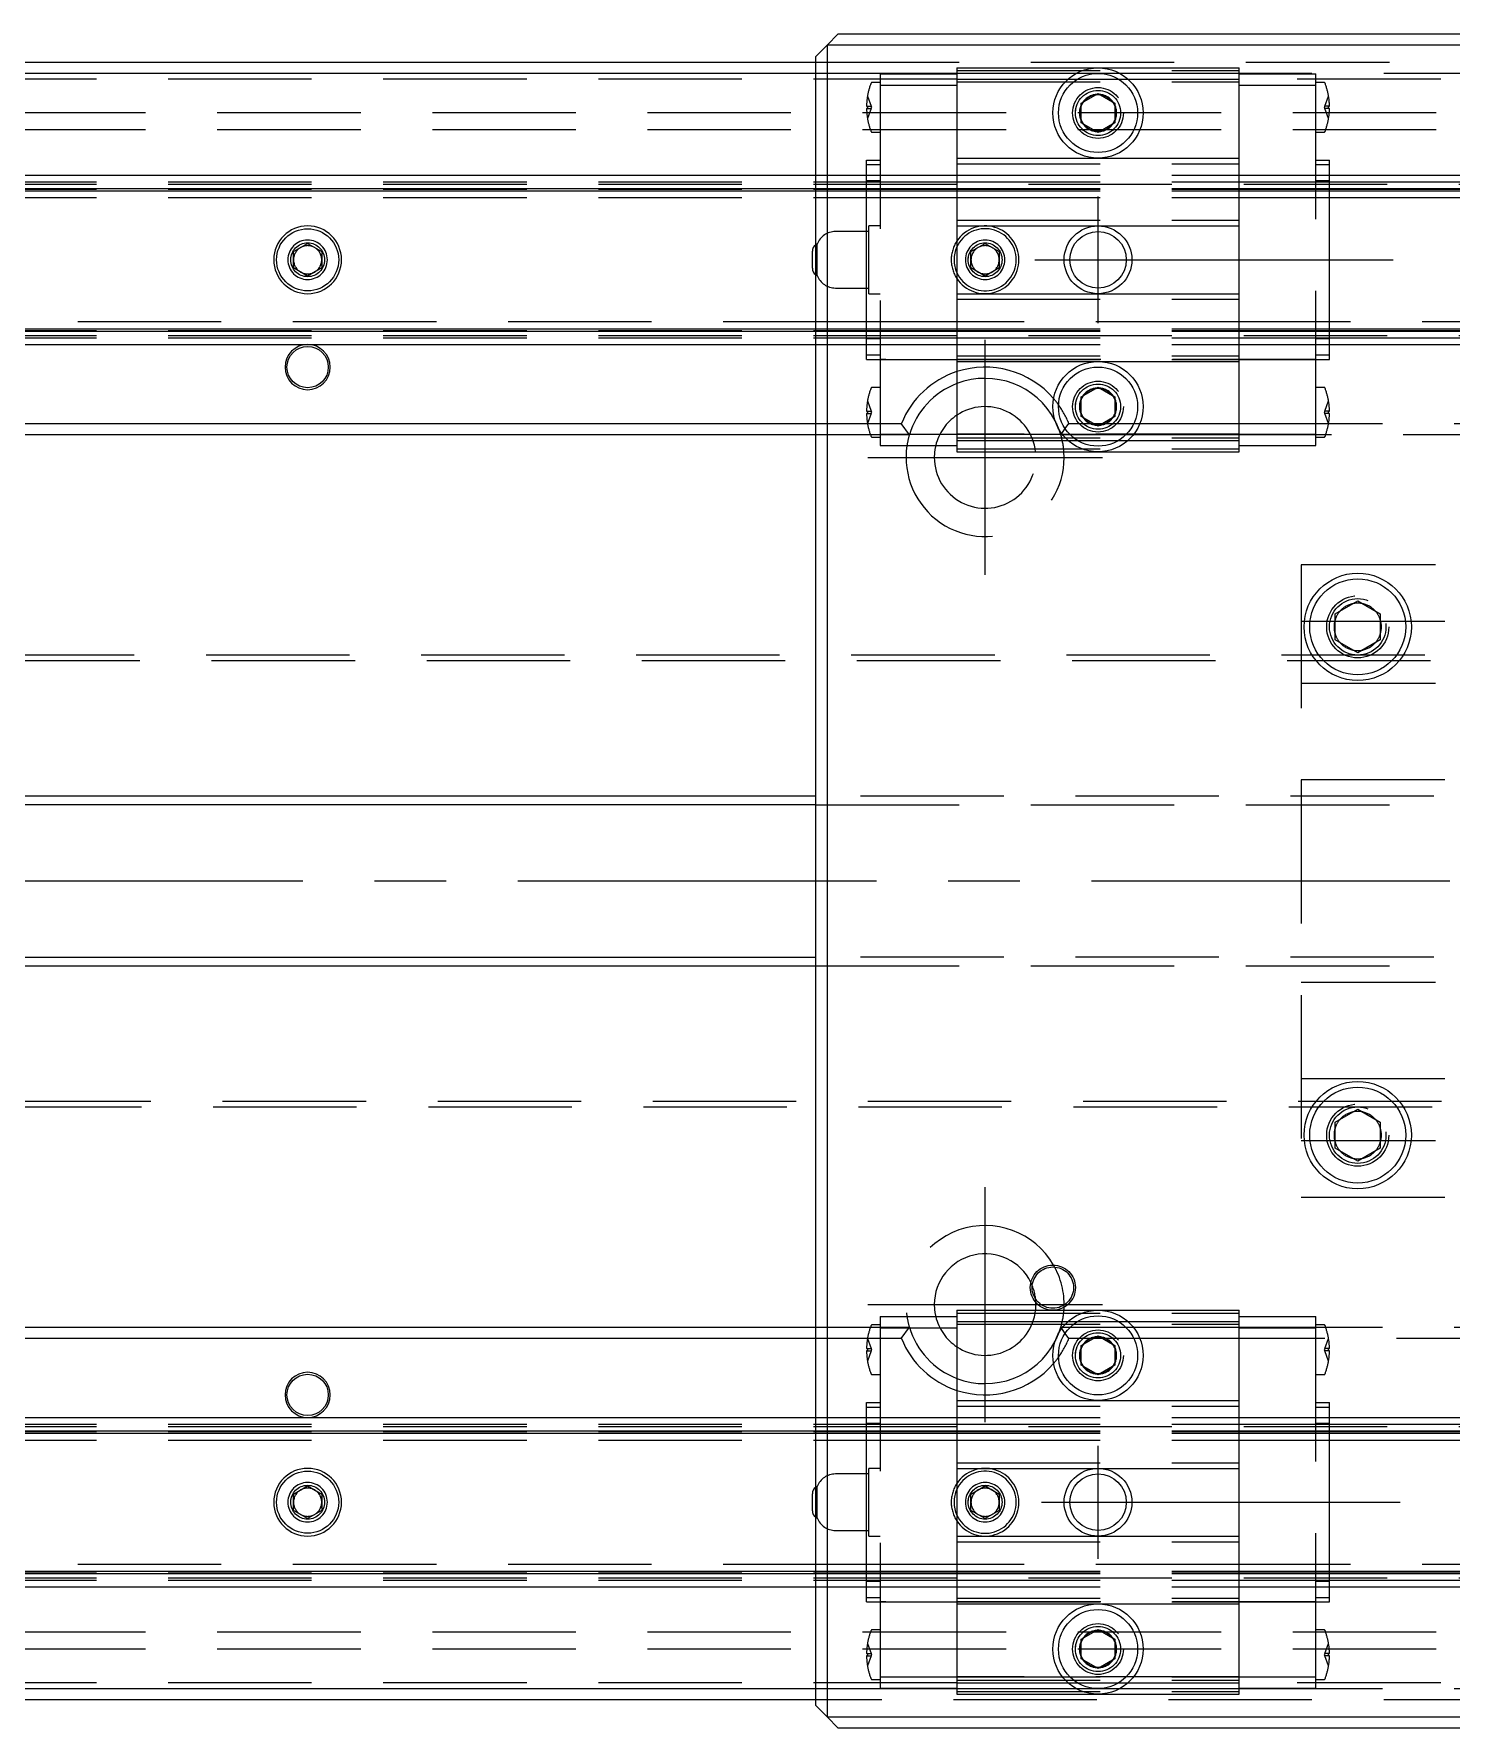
# Model space of a CAD drawing. Extents: x -15 to 1006, y -334 to 81.
# Drawn here: x 235.8 to 361.3, y -75 to 75 of the extents above; entities that cross this region are included whole.
import ezdxf

# ---------------------------------------------------------------- set-up
doc = ezdxf.new("R2010")
doc.units = 0
doc.linetypes.add('CENTER', pattern=[50.8, 31.75, -6.35, 6.35, -6.35])
doc.linetypes.add('DASHED', pattern=[19.05, 12.7, -6.35])
doc.layers.get('0').update_dxf_attribs({"linetype": 'CONTINUOUS'})
doc.layers.add('CENTER', color=1, linetype='CENTER')

msp = doc.modelspace()

# ---------------------------------------------------------------- linework, layer by layer
at = {"color": 7, "linetype": 'CONTINUOUS'}
for p, q in [((307, 75), (306, 74)), ((307, 75), (453, 75)), ((306, 74), (305, 73)), ((454, 74), (306, 74)), ((306, 74), (306, -74)), ((2, 72.5), (305, 72.5)), ((305, -73), (305, 73)), ((305, 71.5), (1, 71.5)), ((328.5, 68.87), (330, 69.73)), ((330, 69.73), (331.5, 68.87)), ((328.5, 67.13), (328.5, 68.87)), ((331.5, 68.87), (331.5, 67.13)), ((330, 66.27), (328.5, 67.13)), ((331.5, 67.13), (330, 66.27)), ((0, 62.5), (305, 62.5)), ((0, 61.32), (305, 61.32)), ((0, 61.1), (305, 61.1)), ((258.75, 55.72), (260, 56.44)), ((258.75, 54.28), (258.75, 55.72)), ((260, 56.44), (261.25, 55.72)), ((261.25, 55.72), (261.25, 54.28)), ((304.7, 55), (304.7, 55.75)), ((260, 53.56), (258.75, 54.28)), ((261.25, 54.28), (260, 53.56)), ((304.7, 54.25), (304.7, 55)), ((0, 48.9), (305, 48.9)), ((0, 48.68), (305, 48.68)), ((0, 47.5), (305, 47.5)), ((328.5, 42.87), (330, 43.73)), ((330, 43.73), (331.5, 42.87)), ((328.5, 41.13), (328.5, 42.87)), ((331.5, 42.87), (331.5, 41.13)), ((207.42, 40.5), (305, 40.5)), ((330, 40.27), (328.5, 41.13)), ((331.5, 41.13), (330, 40.27)), ((305, 39.5), (206.71, 39.5)), ((351, 23.65), (353, 24.81)), ((353, 24.81), (355, 23.65)), ((351, 21.35), (351, 23.65)), ((355, 23.65), (355, 21.35)), ((353, 20.19), (351, 21.35)), ((355, 21.35), (353, 20.19)), ((305, 7.5), (40.5, 7.5)), ((40.5, -7.5), (305, -7.5)), ((351, -21.35), (353, -20.19)), ((353, -20.19), (355, -21.35)), ((351, -23.65), (351, -21.35)), ((355, -21.35), (355, -23.65)), ((353, -24.81), (351, -23.65)), ((355, -23.65), (353, -24.81)), ((206.71, -39.5), (305, -39.5)), ((305, -40.5), (207.42, -40.5)), ((328.5, -41.13), (330, -40.27)), ((330, -40.27), (331.5, -41.13)), ((328.5, -42.87), (328.5, -41.13)), ((331.5, -41.13), (331.5, -42.87)), ((330, -43.73), (328.5, -42.87)), ((331.5, -42.87), (330, -43.73)), ((0, -47.5), (305, -47.5)), ((0, -48.68), (305, -48.68)), ((0, -48.9), (305, -48.9)), ((258.75, -54.28), (260, -53.56)), ((260, -53.56), (261.25, -54.28)), ((258.75, -55.72), (258.75, -54.28)), ((261.25, -54.28), (261.25, -55.72)), ((304.7, -55), (304.7, -54.25)), ((304.7, -55.75), (304.7, -55)), ((260, -56.44), (258.75, -55.72)), ((261.25, -55.72), (260, -56.44)), ((0, -61.1), (305, -61.1)), ((0, -61.32), (305, -61.32)), ((0, -62.5), (305, -62.5)), ((328.5, -67.13), (330, -66.27)), ((328.5, -68.87), (328.5, -67.13)), ((330, -66.27), (331.5, -67.13)), ((331.5, -67.13), (331.5, -68.87)), ((330, -69.73), (328.5, -68.87)), ((331.5, -68.87), (330, -69.73)), ((1, -71.5), (305, -71.5)), ((305, -72.5), (2, -72.5)), ((305, -73), (306, -74)), ((306, -74), (307, -75)), ((306, -74), (454, -74)), ((453, -75), (307, -75))]:
    msp.add_line(p, q, dxfattribs=at)
at = {"color": 3, "linetype": 'DASHED'}
for p, q in [((305, 72.5), (368, 72.5)), ((317.5, 71), (0.5, 71)), ((317.5, 71.5), (305, 71.5)), ((310.7, 70.7), (309.99, 70.7)), ((310.7, 71.45), (310.7, 70.45)), ((310.7, 71.45), (317.5, 71.45)), ((317.5, 72), (317.5, 71)), ((317.5, 72), (330, 72)), ((317.5, 71.75), (342.5, 71.75)), ((328.06, 71.5), (317.5, 71.5)), ((317.5, 71), (317.5, 64)), ((317.5, 71), (327.35, 71)), ((317.5, 70.75), (342.5, 70.75)), ((327.35, 71), (328.2, 71)), ((330, 71.5), (328.06, 71.5)), ((328.2, 71), (331.8, 71)), ((330, 72), (342.5, 72)), ((331.94, 71.5), (330, 71.5)), ((331.8, 71), (332.65, 71)), ((342.5, 71.5), (331.94, 71.5)), ((332.65, 71), (342.5, 71)), ((342.5, 71), (342.5, 72)), ((368, 71.5), (342.5, 71.5)), ((342.5, 71.45), (349.3, 71.45)), ((342.5, 64), (342.5, 71)), ((417.5, 71), (342.5, 71)), ((349.3, 70.45), (349.3, 71.45)), ((350.01, 70.7), (349.3, 70.7)), ((309.58, 69.5), (309.9, 68.6)), ((310.7, 70.45), (310.7, 39.55)), ((310.7, 70.45), (317.5, 70.45)), ((342.5, 70.45), (349.3, 70.45)), ((349.3, 39.55), (349.3, 70.45)), ((350.1, 68.6), (350.42, 69.5)), ((760, 68), (0, 68)), ((309.5, 68.6), (309.58, 68.6)), ((309.58, 68.4), (309.5, 68.4)), ((309.58, 68.6), (309.9, 68.6)), ((309.58, 68.6), (309.58, 68.4)), ((309.9, 68.4), (309.58, 67.5)), ((309.58, 68.4), (309.9, 68.4)), ((309.9, 68.6), (309.94, 68.5)), ((309.9, 68.4), (309.94, 68.5)), ((328, 68), (328.02, 68.3)), ((350.1, 68.6), (350.06, 68.5)), ((350.1, 68.4), (350.06, 68.5)), ((350.42, 68.6), (350.1, 68.6)), ((350.42, 67.5), (350.1, 68.4)), ((350.42, 68.4), (350.1, 68.4)), ((350.42, 68.4), (350.42, 68.6)), ((350.42, 68.6), (350.5, 68.6)), ((350.5, 68.4), (350.42, 68.4)), ((760, 66.5), (0, 66.5)), ((309.99, 66.3), (310.7, 66.3)), ((349.3, 66.3), (350.01, 66.3)), ((309.5, 63.43), (309.5, 63.82)), ((309.5, 63.82), (310.7, 63.82)), ((309.5, 63.43), (310.7, 63.43)), ((309.5, 61.03), (309.5, 63.43)), ((317.5, 64), (317.5, 63.5)), ((317.5, 64), (330, 64)), ((317.5, 63.5), (317.5, 58.5)), ((317.5, 63.5), (342.5, 63.5)), ((330, 64), (342.5, 64)), ((342.5, 63.5), (342.5, 64)), ((342.5, 58.5), (342.5, 63.5)), ((349.3, 63.82), (350.5, 63.82)), ((349.3, 63.43), (350.5, 63.43)), ((350.5, 63.43), (350.5, 63.82)), ((350.5, 61.03), (350.5, 63.43)), ((0, 61.91), (305, 61.91)), ((0, 61.7), (760, 61.7)), ((305, 62.5), (309.5, 62.5)), ((305, 61.91), (309.5, 61.91)), ((309.5, 62.5), (310.7, 62.5)), ((309.5, 62.01), (310.7, 62.01)), ((309.5, 61.91), (310.7, 61.91)), ((310.7, 62.5), (317.5, 62.5)), ((310.7, 61.91), (317.5, 61.91)), ((317.5, 62.5), (342.5, 62.5)), ((317.5, 61.91), (342.5, 61.91)), ((342.5, 62.5), (350.5, 62.5)), ((342.5, 61.91), (350.5, 61.91)), ((349.3, 62.01), (350.5, 62.01)), ((350.5, 62.5), (409.5, 62.5)), ((350.5, 61.91), (409.5, 61.91)), ((0, 61.26), (309.5, 61.26)), ((0, 60.5), (309.5, 60.5)), ((305, 61.32), (309.5, 61.32)), ((305, 61.1), (309.5, 61.1)), ((309.5, 61.32), (310.7, 61.32)), ((309.5, 61.26), (310.7, 61.26)), ((309.5, 61.1), (310.7, 61.1)), ((309.5, 57.5), (309.5, 61.03)), ((309.5, 60.5), (310.7, 60.5)), ((310.7, 61.32), (317.5, 61.32)), ((310.7, 61.26), (317.5, 61.26)), ((310.7, 61.1), (317.5, 61.1)), ((310.7, 60.5), (317.5, 60.5)), ((317.5, 61.32), (342.5, 61.32)), ((317.5, 61.26), (342.5, 61.26)), ((317.5, 61.1), (342.5, 61.1)), ((317.5, 60.5), (342.5, 60.5)), ((342.5, 61.32), (350.5, 61.32)), ((342.5, 61.26), (350.5, 61.26)), ((342.5, 61.1), (350.5, 61.1)), ((342.5, 60.5), (350.5, 60.5)), ((350.5, 61.32), (409.5, 61.32)), ((350.5, 61.26), (409.5, 61.26)), ((350.5, 61.1), (409.5, 61.1)), ((350.5, 48.97), (350.5, 61.03)), ((350.5, 60.5), (409.5, 60.5)), ((309.7, 57.5), (306.75, 57.5)), ((309.5, 52.5), (309.5, 57.5)), ((310.7, 58), (309.7, 58)), ((309.7, 55), (309.7, 58)), ((317.5, 58.5), (342.5, 58.5)), ((317.5, 58.5), (317.5, 58)), ((317.5, 58), (317.5, 52)), ((317.5, 58), (330, 58)), ((330, 58), (342.5, 58)), ((342.5, 58), (342.5, 58.5)), ((342.5, 52), (342.5, 58)), ((305.12, 55), (305.12, 56.39)), ((318.75, 55.72), (320, 56.44)), ((318.75, 54.28), (318.75, 55.72)), ((320, 56.44), (321.25, 55.72)), ((321.25, 55.72), (321.25, 54.28)), ((258.5, 55), (258.52, 55.22)), ((305.12, 53.61), (305.12, 55)), ((309.7, 52), (309.7, 55)), ((318.5, 55), (318.52, 55.22)), ((320, 53.56), (318.75, 54.28)), ((321.25, 54.28), (320, 53.56)), ((306.75, 52.5), (309.7, 52.5)), ((309.5, 48.97), (309.5, 52.5)), ((309.7, 52), (310.7, 52)), ((317.5, 52), (317.5, 51.5)), ((317.5, 52), (330, 52)), ((317.5, 51.5), (317.5, 46.5)), ((317.5, 51.5), (342.5, 51.5)), ((330, 52), (342.5, 52)), ((342.5, 51.5), (342.5, 52)), ((342.5, 46.5), (342.5, 51.5)), ((309.5, 49.5), (0, 49.5)), ((310.7, 49.5), (309.5, 49.5)), ((317.5, 49.5), (310.7, 49.5)), ((342.5, 49.5), (317.5, 49.5)), ((350.5, 49.5), (342.5, 49.5)), ((409.5, 49.5), (350.5, 49.5)), ((0, 48.74), (309.5, 48.74)), ((0, 48.3), (760, 48.3)), ((0, 48.09), (305, 48.09)), ((305, 48.9), (309.5, 48.9)), ((305, 48.68), (309.5, 48.68)), ((305, 48.09), (309.5, 48.09)), ((309.5, 46.57), (309.5, 48.97)), ((309.5, 48.9), (310.7, 48.9)), ((309.5, 48.74), (310.7, 48.74)), ((309.5, 48.68), (310.7, 48.68)), ((309.5, 48.09), (310.7, 48.09)), ((310.7, 48.9), (317.5, 48.9)), ((310.7, 48.74), (317.5, 48.74)), ((310.7, 48.68), (317.5, 48.68)), ((310.7, 48.09), (317.5, 48.09)), ((317.5, 48.9), (342.5, 48.9)), ((317.5, 48.74), (342.5, 48.74)), ((317.5, 48.68), (342.5, 48.68)), ((317.5, 48.09), (342.5, 48.09)), ((342.5, 48.9), (350.5, 48.9)), ((342.5, 48.74), (350.5, 48.74)), ((342.5, 48.68), (350.5, 48.68)), ((342.5, 48.09), (350.5, 48.09)), ((350.5, 46.57), (350.5, 48.97)), ((350.5, 48.9), (409.5, 48.9)), ((350.5, 48.74), (409.5, 48.74)), ((350.5, 48.68), (409.5, 48.68)), ((350.5, 48.09), (409.5, 48.09)), ((305, 47.5), (309.5, 47.5)), ((310.7, 47.99), (309.5, 47.99)), ((309.5, 47.5), (310.7, 47.5)), ((309.5, 46.18), (309.5, 46.57)), ((309.5, 46.57), (310.7, 46.57)), ((310.7, 47.5), (317.5, 47.5)), ((317.5, 47.5), (342.5, 47.5)), ((342.5, 47.5), (350.5, 47.5)), ((350.5, 47.99), (349.3, 47.99)), ((349.3, 46.57), (350.5, 46.57)), ((350.5, 47.5), (409.5, 47.5)), ((350.5, 46.18), (350.5, 46.57)), ((309.5, 46.18), (310.7, 46.18)), ((310.7, 46.18), (317.5, 46.18)), ((349.3, 46.18), (310.7, 46.18)), ((317.5, 46.5), (342.5, 46.5)), ((317.5, 46.5), (317.5, 46)), ((317.5, 46.18), (342.5, 46.18)), ((317.5, 46), (317.5, 39)), ((317.5, 46), (330, 46)), ((330, 46), (342.5, 46)), ((342.5, 46), (342.5, 46.5)), ((342.5, 46.18), (350.5, 46.18)), ((342.5, 39), (342.5, 46)), ((310.7, 43.7), (309.99, 43.7)), ((350.01, 43.7), (349.3, 43.7)), ((309.58, 42.5), (309.9, 41.6)), ((328, 42), (328.02, 42.3)), ((350.1, 41.6), (350.42, 42.5)), ((305, 40.5), (309.58, 40.5)), ((309.5, 41.6), (309.58, 41.6)), ((309.58, 41.4), (309.5, 41.4)), ((309.58, 41.6), (309.9, 41.6)), ((309.58, 41.6), (309.58, 41.4)), ((309.9, 41.4), (309.58, 40.5)), ((309.58, 41.4), (309.9, 41.4)), ((309.58, 40.5), (310.7, 40.5)), ((309.9, 41.6), (309.94, 41.5)), ((309.9, 41.4), (309.94, 41.5)), ((310.7, 40.5), (312.58, 40.5)), ((313.29, 39.5), (312.58, 40.5)), ((327.1, 40.05), (327.42, 40.5)), ((327.42, 40.5), (328.32, 40.5)), ((328.32, 40.5), (328.68, 40.5)), ((328.68, 40.5), (329.31, 40.5)), ((329.31, 40.5), (329.4, 40.5)), ((329.4, 40.5), (329.6, 40.5)), ((329.6, 40.5), (330.4, 40.5)), ((330.4, 40.5), (330.6, 40.5)), ((330.6, 40.5), (330.69, 40.5)), ((330.69, 40.5), (331.32, 40.5)), ((331.32, 40.5), (331.68, 40.5)), ((331.68, 40.5), (333.16, 40.5)), ((333.16, 40.5), (333.71, 40.5)), ((333.71, 40.5), (342.5, 40.5)), ((342.5, 40.5), (426.29, 40.5)), ((350.1, 41.6), (350.06, 41.5)), ((350.1, 41.4), (350.06, 41.5)), ((350.42, 41.6), (350.1, 41.6)), ((350.42, 40.5), (350.1, 41.4)), ((350.42, 41.4), (350.1, 41.4)), ((350.42, 41.4), (350.42, 41.6)), ((350.42, 41.6), (350.5, 41.6)), ((350.5, 41.4), (350.42, 41.4)), ((309.84, 39.5), (305, 39.5)), ((310.7, 39.5), (309.84, 39.5)), ((309.99, 39.3), (310.7, 39.3)), ((310.7, 39.55), (310.7, 38.55)), ((310.7, 39.55), (317.5, 39.55)), ((313.29, 39.5), (310.7, 39.5)), ((317.5, 39.55), (342.5, 39.55)), ((342.5, 39.55), (317.5, 39.55)), ((317.5, 39.25), (342.5, 39.25)), ((326.71, 39.5), (326.79, 39.61)), ((326.88, 39.5), (326.71, 39.5)), ((326.79, 39.61), (327.1, 40.05)), ((327.55, 39.5), (326.88, 39.5)), ((332.45, 39.5), (327.55, 39.5)), ((333.12, 39.5), (332.45, 39.5)), ((342.5, 39.5), (333.12, 39.5)), ((342.5, 39.55), (349.3, 39.55)), ((426.88, 39.5), (342.5, 39.5)), ((349.3, 38.55), (349.3, 39.55)), ((349.3, 39.3), (350.01, 39.3)), ((310.7, 38.55), (317.5, 38.55)), ((317.5, 39), (317.5, 38)), ((317.5, 39), (327.35, 39)), ((317.5, 38.25), (342.5, 38.25)), ((317.5, 38), (330, 38)), ((327.35, 39), (328.2, 39)), ((328.2, 39), (331.8, 39)), ((330, 38), (342.5, 38)), ((331.8, 39), (332.65, 39)), ((332.65, 39), (342.5, 39)), ((342.5, 38), (342.5, 39)), ((342.5, 38.55), (349.3, 38.55)), ((348, 28), (348, -28)), ((398, 28), (348, 28)), ((348, 23), (398, 23)), ((355.48, 22.79), (355.5, 22.5)), ((759, 20), (61.14, 20)), ((759.5, 19.5), (61.97, 19.5)), ((398, 17.5), (348, 17.5)), ((348, 9), (398, 9)), ((455, 7.5), (305, 7.5)), ((305, 6.75), (455, 6.75)), ((455, -6.75), (305, -6.75)), ((305, -7.5), (455, -7.5)), ((398, -9), (348, -9)), ((348, -17.5), (398, -17.5)), ((61.97, -19.5), (759.5, -19.5)), ((61.14, -20), (759, -20)), ((355.48, -22.21), (355.5, -22.5)), ((398, -23), (348, -23)), ((348, -28), (398, -28)), ((310.7, -38.55), (317.5, -38.55)), ((310.7, -38.55), (310.7, -39.55)), ((317.5, -38), (326, -38)), ((317.5, -38), (317.5, -39)), ((317.5, -38.25), (342.5, -38.25)), ((326, -38), (330, -38)), ((330, -38), (342.5, -38)), ((342.5, -39), (342.5, -38)), ((342.5, -38.55), (349.3, -38.55)), ((349.3, -39.55), (349.3, -38.55)), ((305, -39.5), (309.84, -39.5)), ((309.58, -40.5), (305, -40.5)), ((310.7, -40.5), (309.58, -40.5)), ((309.84, -39.5), (310.7, -39.5)), ((310.7, -39.3), (309.99, -39.3)), ((310.7, -39.5), (313.29, -39.5)), ((310.7, -39.55), (317.5, -39.55)), ((310.7, -39.55), (310.7, -70.45)), ((312.58, -40.5), (310.7, -40.5)), ((312.58, -40.5), (313.29, -39.5)), ((317.5, -39), (317.5, -46)), ((317.5, -39), (327.35, -39)), ((317.5, -39.25), (342.5, -39.25)), ((326.71, -39.5), (326.88, -39.5)), ((326.79, -39.61), (326.71, -39.5)), ((327.1, -40.05), (326.79, -39.61)), ((326.88, -39.5), (327.55, -39.5)), ((327.42, -40.5), (327.1, -40.05)), ((327.35, -39), (328.2, -39)), ((328.32, -40.5), (327.42, -40.5)), ((327.55, -39.5), (332.45, -39.5)), ((328.2, -39), (331.8, -39)), ((328.68, -40.5), (328.32, -40.5)), ((329.31, -40.5), (328.68, -40.5)), ((329.4, -40.5), (329.31, -40.5)), ((329.6, -40.5), (329.4, -40.5)), ((330.4, -40.5), (329.6, -40.5)), ((330.6, -40.5), (330.4, -40.5)), ((330.69, -40.5), (330.6, -40.5)), ((331.32, -40.5), (330.69, -40.5)), ((331.68, -40.5), (331.32, -40.5)), ((333.16, -40.5), (331.68, -40.5)), ((331.8, -39), (332.65, -39)), ((332.45, -39.5), (333.12, -39.5)), ((332.65, -39), (342.5, -39)), ((333.12, -39.5), (342.5, -39.5)), ((333.71, -40.5), (333.16, -40.5)), ((342.5, -40.5), (333.71, -40.5)), ((342.5, -46), (342.5, -39)), ((342.5, -39.5), (426.88, -39.5)), ((342.5, -39.55), (349.3, -39.55)), ((426.29, -40.5), (342.5, -40.5)), ((350.01, -39.3), (349.3, -39.3)), ((349.3, -70.45), (349.3, -39.55)), ((309.5, -41.4), (309.58, -41.4)), ((309.58, -41.6), (309.5, -41.6)), ((309.58, -40.5), (309.9, -41.4)), ((309.58, -41.4), (309.9, -41.4)), ((309.58, -41.4), (309.58, -41.6)), ((309.9, -41.6), (309.58, -42.5)), ((309.58, -41.6), (309.9, -41.6)), ((309.9, -41.4), (309.94, -41.5)), ((309.9, -41.6), (309.94, -41.5)), ((328, -42), (328.03, -41.65)), ((350.1, -41.4), (350.06, -41.5)), ((350.1, -41.6), (350.06, -41.5)), ((350.1, -41.4), (350.42, -40.5)), ((350.42, -41.4), (350.1, -41.4)), ((350.42, -42.5), (350.1, -41.6)), ((350.42, -41.6), (350.1, -41.6)), ((350.42, -41.6), (350.42, -41.4)), ((350.42, -41.4), (350.5, -41.4)), ((350.5, -41.6), (350.42, -41.6)), ((309.99, -43.7), (310.7, -43.7)), ((349.3, -43.7), (350.01, -43.7)), ((309.5, -46.57), (309.5, -46.18)), ((309.5, -46.18), (310.7, -46.18)), ((317.5, -46), (330, -46)), ((317.5, -46), (317.5, -46.5)), ((330, -46), (342.5, -46)), ((342.5, -46.5), (342.5, -46)), ((349.3, -46.18), (350.5, -46.18)), ((350.5, -46.57), (350.5, -46.18)), ((305, -47.5), (309.5, -47.5)), ((309.5, -46.57), (310.7, -46.57)), ((309.5, -48.97), (309.5, -46.57)), ((309.5, -47.5), (310.7, -47.5)), ((309.5, -47.99), (310.7, -47.99)), ((310.7, -47.5), (317.5, -47.5)), ((317.5, -46.5), (317.5, -51.5)), ((317.5, -46.5), (342.5, -46.5)), ((317.5, -47.5), (342.5, -47.5)), ((342.5, -51.5), (342.5, -46.5)), ((342.5, -47.5), (350.5, -47.5)), ((349.3, -46.57), (350.5, -46.57)), ((349.3, -47.99), (350.5, -47.99)), ((350.5, -48.97), (350.5, -46.57)), ((350.5, -47.5), (409.5, -47.5)), ((0, -48.09), (305, -48.09)), ((0, -48.3), (760, -48.3)), ((0, -48.74), (309.5, -48.74)), ((305, -48.09), (309.5, -48.09)), ((305, -48.68), (309.5, -48.68)), ((305, -48.9), (309.5, -48.9)), ((309.5, -48.09), (310.7, -48.09)), ((309.5, -48.68), (310.7, -48.68)), ((309.5, -48.74), (310.7, -48.74)), ((309.5, -48.9), (310.7, -48.9)), ((309.5, -52.5), (309.5, -48.97)), ((310.7, -48.09), (317.5, -48.09)), ((310.7, -48.68), (317.5, -48.68)), ((310.7, -48.74), (317.5, -48.74)), ((310.7, -48.9), (317.5, -48.9)), ((317.5, -48.09), (342.5, -48.09)), ((317.5, -48.68), (342.5, -48.68)), ((317.5, -48.74), (342.5, -48.74)), ((317.5, -48.9), (342.5, -48.9)), ((342.5, -48.09), (350.5, -48.09)), ((342.5, -48.68), (350.5, -48.68)), ((342.5, -48.74), (350.5, -48.74)), ((342.5, -48.9), (350.5, -48.9)), ((350.5, -48.09), (409.5, -48.09)), ((350.5, -48.68), (409.5, -48.68)), ((350.5, -48.74), (409.5, -48.74)), ((350.5, -48.9), (409.5, -48.9)), ((350.5, -61.03), (350.5, -48.97)), ((0, -49.5), (309.5, -49.5)), ((309.5, -49.5), (310.7, -49.5)), ((310.7, -49.5), (317.5, -49.5)), ((317.5, -49.5), (342.5, -49.5)), ((342.5, -49.5), (350.5, -49.5)), ((350.5, -49.5), (409.5, -49.5)), ((309.7, -52.5), (306.75, -52.5)), ((309.5, -57.5), (309.5, -52.5)), ((310.7, -52), (309.7, -52)), ((309.7, -55), (309.7, -52)), ((317.5, -51.5), (317.5, -52)), ((317.5, -51.5), (342.5, -51.5)), ((317.5, -52), (330, -52)), ((317.5, -52), (317.5, -58)), ((330, -52), (342.5, -52)), ((342.5, -52), (342.5, -51.5)), ((342.5, -58), (342.5, -52)), ((305.12, -55), (305.12, -53.61)), ((318.75, -54.28), (320, -53.56)), ((320, -53.56), (321.25, -54.28)), ((258.5, -55), (258.52, -54.75)), ((305.12, -56.39), (305.12, -55)), ((309.7, -58), (309.7, -55)), ((318.5, -55), (318.52, -54.75)), ((318.75, -55.72), (318.75, -54.28)), ((321.25, -54.28), (321.25, -55.72)), ((320, -56.44), (318.75, -55.72)), ((321.25, -55.72), (320, -56.44)), ((306.75, -57.5), (309.7, -57.5)), ((309.5, -61.03), (309.5, -57.5)), ((309.7, -58), (310.7, -58)), ((317.5, -58), (317.5, -58.5)), ((317.5, -58), (330, -58)), ((330, -58), (342.5, -58)), ((342.5, -58.5), (342.5, -58)), ((317.5, -58.5), (317.5, -63.5)), ((317.5, -58.5), (342.5, -58.5)), ((342.5, -63.5), (342.5, -58.5)), ((309.5, -60.5), (0, -60.5)), ((0, -61.26), (309.5, -61.26)), ((305, -61.1), (309.5, -61.1)), ((305, -61.32), (309.5, -61.32)), ((310.7, -60.5), (309.5, -60.5)), ((309.5, -63.43), (309.5, -61.03)), ((309.5, -61.1), (310.7, -61.1)), ((309.5, -61.26), (310.7, -61.26)), ((309.5, -61.32), (310.7, -61.32)), ((317.5, -60.5), (310.7, -60.5)), ((310.7, -61.1), (317.5, -61.1)), ((310.7, -61.26), (317.5, -61.26)), ((310.7, -61.32), (317.5, -61.32)), ((342.5, -60.5), (317.5, -60.5)), ((317.5, -61.1), (342.5, -61.1)), ((317.5, -61.26), (342.5, -61.26)), ((317.5, -61.32), (342.5, -61.32)), ((350.5, -60.5), (342.5, -60.5)), ((342.5, -61.1), (350.5, -61.1)), ((342.5, -61.26), (350.5, -61.26)), ((342.5, -61.32), (350.5, -61.32)), ((409.5, -60.5), (350.5, -60.5)), ((350.5, -63.43), (350.5, -61.03)), ((350.5, -61.1), (409.5, -61.1)), ((350.5, -61.26), (409.5, -61.26)), ((350.5, -61.32), (409.5, -61.32)), ((0, -61.7), (760, -61.7)), ((0, -61.91), (305, -61.91)), ((305, -61.91), (309.5, -61.91)), ((305, -62.5), (309.5, -62.5)), ((309.5, -61.91), (310.7, -61.91)), ((310.7, -62.01), (309.5, -62.01)), ((309.5, -62.5), (310.7, -62.5)), ((310.7, -61.91), (317.5, -61.91)), ((310.7, -62.5), (317.5, -62.5)), ((317.5, -61.91), (342.5, -61.91)), ((317.5, -62.5), (342.5, -62.5)), ((342.5, -61.91), (350.5, -61.91)), ((342.5, -62.5), (350.5, -62.5)), ((350.5, -62.01), (349.3, -62.01)), ((350.5, -61.91), (409.5, -61.91)), ((350.5, -62.5), (409.5, -62.5)), ((309.5, -63.82), (309.5, -63.43)), ((309.5, -63.43), (310.7, -63.43)), ((309.5, -63.82), (310.7, -63.82)), ((349.3, -63.82), (310.7, -63.82)), ((310.7, -63.82), (317.5, -63.82)), ((317.5, -63.5), (317.5, -64)), ((317.5, -63.5), (342.5, -63.5)), ((317.5, -63.82), (342.5, -63.82)), ((317.5, -64), (317.5, -71)), ((317.5, -64), (330, -64)), ((330, -64), (342.5, -64)), ((342.5, -64), (342.5, -63.5)), ((342.5, -63.82), (349.3, -63.82)), ((342.5, -71), (342.5, -64)), ((349.3, -63.43), (350.5, -63.43)), ((349.3, -63.82), (350.5, -63.82)), ((350.5, -63.82), (350.5, -63.43)), ((760, -66.5), (0, -66.5)), ((310.7, -66.3), (309.99, -66.3)), ((350.01, -66.3), (349.3, -66.3)), ((760, -68), (0, -68)), ((309.5, -68.4), (309.58, -68.4)), ((309.58, -68.6), (309.5, -68.6)), ((309.58, -67.5), (309.9, -68.4)), ((309.58, -68.4), (309.9, -68.4)), ((309.58, -68.4), (309.58, -68.6)), ((309.9, -68.6), (309.58, -69.5)), ((309.58, -68.6), (309.9, -68.6)), ((309.9, -68.4), (309.94, -68.5)), ((309.9, -68.6), (309.94, -68.5)), ((328, -68), (328.03, -67.65)), ((350.1, -68.4), (350.06, -68.5)), ((350.1, -68.6), (350.06, -68.5)), ((350.1, -68.4), (350.42, -67.5)), ((350.42, -68.4), (350.1, -68.4)), ((350.42, -69.5), (350.1, -68.6)), ((350.42, -68.6), (350.1, -68.6)), ((350.42, -68.6), (350.42, -68.4)), ((350.42, -68.4), (350.5, -68.4)), ((350.5, -68.6), (350.42, -68.6)), ((310.7, -70.45), (310.7, -71.45)), ((310.7, -70.45), (317.5, -70.45)), ((317.5, -70.45), (342.5, -70.45)), ((342.5, -70.45), (317.5, -70.45)), ((342.5, -70.45), (349.3, -70.45)), ((349.3, -71.45), (349.3, -70.45)), ((317.5, -71), (0.5, -71)), ((305, -71.5), (317.5, -71.5)), ((309.99, -70.7), (310.7, -70.7)), ((310.7, -71.45), (317.5, -71.45)), ((317.5, -70.75), (342.5, -70.75)), ((317.5, -71), (317.5, -72)), ((317.5, -71), (327.35, -71)), ((317.5, -71.5), (328.06, -71.5)), ((317.5, -71.75), (342.5, -71.75)), ((327.35, -71), (328.2, -71)), ((328.06, -71.5), (330, -71.5)), ((328.2, -71), (331.8, -71)), ((330, -71.5), (331.94, -71.5)), ((331.8, -71), (332.65, -71)), ((331.94, -71.5), (342.5, -71.5)), ((332.65, -71), (342.5, -71)), ((342.5, -72), (342.5, -71)), ((417.5, -71), (342.5, -71)), ((342.5, -71.45), (349.3, -71.45)), ((342.5, -71.5), (368, -71.5)), ((349.3, -70.7), (350.01, -70.7)), ((368, -72.5), (305, -72.5)), ((317.5, -72), (330, -72)), ((330, -72), (342.5, -72))]:
    msp.add_line(p, q, dxfattribs=at)
at = {"color": 3, "linetype": 'CONTINUOUS'}
for p, q in [((305, 6.75), (40.5, 6.75)), ((40.5, -6.75), (305, -6.75))]:
    msp.add_line(p, q, dxfattribs=at)
at = {"color": 7, "linetype": 'CONTINUOUS'}
for centre, radius in [((330, 68), 4), ((330, 68), 3.5), ((260, 55), 2.75), ((330, 55), 2.5), ((330, 42), 4), ((330, 42), 3.5), ((353, 22.5), 4.75), ((353, 22.5), 4.25), ((353, -22.5), 4.75), ((353, -22.5), 4.25), ((330, -42), 4), ((330, -42), 3.5), ((260, -55), 2.75), ((330, -55), 2.5), ((330, -68), 4), ((330, -68), 3.5)]:
    msp.add_circle(centre, radius, dxfattribs=at)
at = {"color": 3, "linetype": 'DASHED'}
for centre, radius in [((330, 68), 2.25), ((330, 68), 2), ((330, 68), 1.62), ((260, 55), 1.5), ((320, 55), 1.5), ((330, 42), 2.25), ((330, 42), 2), ((330, 42), 1.62), ((353, 22.5), 2.75), ((353, 22.5), 2.5), ((353, -22.5), 2.75), ((353, -22.5), 2.5), ((326, -36), 2), ((326, -36), 1.83), ((330, -42), 2.25), ((330, -42), 2), ((330, -42), 1.62), ((260, -55), 1.5), ((320, -55), 1.5), ((330, -68), 2.25), ((330, -68), 2), ((330, -68), 1.62)]:
    msp.add_circle(centre, radius, dxfattribs=at)
at = {"color": 3, "linetype": 'CONTINUOUS'}
for centre, radius in [((330, 55), 3), ((260, 45.5), 1.83), ((260, -45.5), 1.83), ((330, -55), 3)]:
    msp.add_circle(centre, radius, dxfattribs=at)
at = {"color": 3, "linetype": 'DASHED'}
for centre, radius, start, end in [((315.5, 68.5), 6, 159.1494, 170.4059), ((309.99, 70.6), 0.1, 90, 159.1494), ((350.01, 70.6), 0.1, 20.8506, 90), ((344.5, 68.5), 6, 9.5941, 20.8506), ((315.5, 68.5), 6, 170.4203, 179.0449), ((330, 68), 1.65, 95.38, 144.62), ((330, 68), 1.62, 98.1587, 141.8413), ((330, 68), 1.62, 81.8413, 98.1587), ((330, 68), 1.65, 84.62, 95.38), ((330, 68), 1.65, 35.38, 84.62), ((330, 68), 1.62, 38.1587, 81.8413), ((344.5, 68.5), 6, 0.9551, 9.5797), ((315.5, 68.5), 6, 180.9551, 189.5797), ((330, 68), 1.65, 155.38, 180), ((330, 68), 1.65, 180, 204.62), ((330, 68), 1.62, 158.1587, 201.8413), ((330, 68), 1.62, 141.8413, 158.1587), ((330, 68), 1.65, 144.62, 155.38), ((330, 68), 1.62, 21.8413, 38.1587), ((330, 68), 1.65, 24.62, 35.38), ((330, 68), 1.65, 335.38, 24.62), ((330, 68), 1.62, 0, 21.8413), ((330, 68), 1.62, 338.1587, 0), ((344.5, 68.5), 6, 350.4203, 359.0449), ((315.5, 68.5), 6, 189.5941, 200.8506), ((309.99, 66.4), 0.1, 200.8506, 270), ((330, 68), 1.62, 201.8413, 218.1587), ((330, 68), 1.65, 204.62, 215.38), ((330, 68), 1.65, 215.38, 264.62), ((330, 68), 1.62, 218.1587, 261.8413), ((330, 68), 1.62, 261.8413, 278.1587), ((330, 68), 1.65, 264.62, 275.38), ((330, 68), 1.65, 275.38, 324.62), ((330, 68), 1.62, 278.1587, 321.8413), ((330, 68), 1.62, 321.8413, 338.1587), ((330, 68), 1.65, 324.62, 335.38), ((350.01, 66.4), 0.1, 270, 339.1494), ((344.5, 68.5), 6, 339.1494, 350.4059), ((306.75, 55.75), 1.75, 90, 158.4596), ((320, 55), 3, 0, 146.4427), ((320, 55), 2.75, 0, 155.38), ((260, 55), 1.75, 0, 180), ((260, 55), 1.25, 120, 180), ((260, 55), 1.25, 60, 120), ((260, 55), 1.25, 0, 60), ((305.4, 55.75), 0.7, 113.3901, 124.8499), ((320, 55), 3, 146.4427, 180), ((320, 55), 2.75, 155.38, 204.62), ((320, 55), 1.75, 0, 180), ((320, 55), 1.25, 120, 180), ((320, 55), 1.25, 60, 120), ((320, 55), 1.25, 0, 60), ((260, 55), 1.75, 180, 0), ((260, 55), 1.25, 180, 240), ((260, 55), 1.25, 300, 0), ((320, 55), 3, 180, 213.5573), ((320, 55), 2.75, 204.62, 0), ((320, 55), 3, 213.5573, 0), ((320, 55), 1.75, 180, 0), ((320, 55), 1.25, 180, 240), ((320, 55), 1.25, 300, 0), ((260, 55), 1.25, 240, 300), ((305.4, 54.25), 0.7, 235.1501, 246.6201), ((306.75, 54.25), 1.75, 201.5404, 270), ((320, 55), 1.25, 240, 300), ((320, 37.5), 8, 108.21, 157.9757), ((320, 37.5), 8, 40.703, 108.21), ((315.5, 41.5), 6, 159.1494, 170.4059), ((309.99, 43.6), 0.1, 90, 159.1494), ((320, 37.5), 7, 110.9248, 163.3985), ((320, 37.5), 7, 27.6388, 110.9248), ((330, 42), 1.65, 95.38, 144.62), ((330, 42), 1.62, 98.1587, 141.8413), ((330, 42), 1.62, 81.8413, 98.1587), ((330, 42), 1.65, 84.62, 95.38), ((330, 42), 1.65, 35.38, 84.62), ((330, 42), 1.62, 38.1587, 81.8413), ((350.01, 43.6), 0.1, 20.8506, 90), ((344.5, 41.5), 6, 9.5941, 20.8506), ((315.5, 41.5), 6, 170.4203, 179.0449), ((320, 37.5), 4.5, 6.3794, 123.749), ((320, 37.5), 8, 35.6149, 40.703), ((320, 37.5), 8, 22.0243, 35.6149), ((330, 42), 1.65, 155.38, 180), ((330, 42), 1.65, 180, 204.62), ((330, 42), 1.62, 158.1587, 201.8413), ((330, 42), 1.62, 141.8413, 158.1587), ((330, 42), 1.65, 144.62, 155.38), ((330, 42), 1.62, 21.8413, 38.1587), ((330, 42), 1.65, 24.62, 35.38), ((330, 42), 1.65, 335.38, 24.62), ((330, 42), 1.62, 0, 21.8413), ((330, 42), 1.62, 338.1587, 0), ((344.5, 41.5), 6, 0.9551, 9.5797), ((315.5, 41.5), 6, 180.9551, 189.5797), ((320, 37.5), 4.5, 123.749, 166.5066), ((320, 37.5), 7, 20.8167, 27.6388), ((330, 42), 1.62, 201.8413, 218.1587), ((330, 42), 1.65, 204.62, 215.38), ((330, 42), 1.65, 215.38, 264.62), ((330, 42), 1.62, 218.1587, 261.8413), ((330, 42), 1.65, 275.38, 324.62), ((330, 42), 1.62, 278.1587, 321.8413), ((330, 42), 1.62, 321.8413, 338.1587), ((330, 42), 1.65, 324.62, 335.38), ((344.5, 41.5), 6, 350.4203, 359.0449), ((315.5, 41.5), 6, 189.5941, 200.8506), ((309.99, 39.4), 0.1, 200.8506, 270), ((320, 37.5), 7, 163.3985, 171.3731), ((320, 37.5), 7, 16.6015, 20.8167), ((320, 37.5), 7, 4.096, 16.6015), ((330, 42), 1.62, 261.8413, 278.1587), ((330, 42), 1.65, 264.62, 275.38), ((350.01, 39.4), 0.1, 270, 339.1494), ((344.5, 41.5), 6, 339.1494, 350.4059), ((320, 37.5), 7, 171.3731, 4.096), ((320, 37.5), 4.5, 166.5066, 180), ((320, 37.5), 4.5, 180, 6.3794), ((353, 22.5), 2.1, 102.2472, 137.7528), ((353, 22.5), 2.1, 77.7528, 102.2472), ((353, 22.5), 2.1, 42.2472, 77.7528), ((353, 22.5), 2.1, 162.2472, 180), ((353, 22.5), 2.1, 180, 197.7528), ((353, 22.5), 2.1, 137.7528, 162.2472), ((353, 22.5), 2.1, 17.7528, 42.2472), ((353, 22.5), 2.1, 342.2472, 17.7528), ((353, 22.5), 2.1, 197.7528, 222.2472), ((353, 22.5), 2.1, 222.2472, 257.7528), ((353, 22.5), 2.1, 282.2472, 317.7528), ((353, 22.5), 2.1, 317.7528, 342.2472), ((353, 22.5), 2.1, 257.7528, 282.2472), ((353, -22.5), 2.1, 102.2472, 137.7528), ((353, -22.5), 2.1, 77.7528, 102.2472), ((353, -22.5), 2.1, 42.2472, 77.7528), ((353, -22.5), 2.1, 162.2472, 180), ((353, -22.5), 2.1, 137.7528, 162.2472), ((353, -22.5), 2.1, 17.7528, 42.2472), ((353, -22.5), 2.1, 342.2472, 17.7528), ((353, -22.5), 2.1, 180, 197.7528), ((353, -22.5), 2.1, 197.7528, 222.2472), ((353, -22.5), 2.1, 222.2472, 257.7528), ((353, -22.5), 2.1, 282.2472, 317.7528), ((353, -22.5), 2.1, 317.7528, 342.2472), ((353, -22.5), 2.1, 257.7528, 282.2472), ((320, -37.5), 7, 29.9907, 188.6269), ((320, -37.5), 4.5, 25.7638, 180), ((320, -37.5), 7, 358.0818, 29.9907), ((320, -37.5), 4.5, 2.3087, 25.7638), ((320, -37.5), 4.5, 180, 193.4934), ((320, -37.5), 4.5, 353.6206, 2.3087), ((320, -37.5), 7, 188.6269, 196.6015), ((320, -37.5), 4.5, 193.4934, 236.251), ((320, -37.5), 4.5, 236.251, 353.6206), ((320, -37.5), 7, 343.3985, 355.904), ((320, -37.5), 7, 355.904, 358.0818), ((315.5, -41.5), 6, 159.1494, 170.4059), ((309.99, -39.4), 0.1, 90, 159.1494), ((320, -37.5), 8, 202.0243, 251.79), ((320, -37.5), 7, 196.6015, 249.0752), ((320, -37.5), 7, 332.3612, 339.1833), ((320, -37.5), 8, 324.3851, 337.9757), ((320, -37.5), 7, 339.1833, 343.3985), ((330, -42), 1.65, 95.38, 144.62), ((330, -42), 1.62, 98.1587, 141.8413), ((330, -42), 1.62, 81.8413, 98.1587), ((330, -42), 1.65, 84.62, 95.38), ((330, -42), 1.65, 35.38, 84.62), ((330, -42), 1.62, 38.1587, 81.8413), ((350.01, -39.4), 0.1, 20.8506, 90), ((344.5, -41.5), 6, 9.5941, 20.8506), ((315.5, -41.5), 6, 170.4203, 179.0449), ((315.5, -41.5), 6, 180.9551, 189.5797), ((320, -37.5), 7, 249.0752, 332.3612), ((330, -42), 1.65, 155.38, 180), ((330, -42), 1.65, 180, 204.62), ((330, -42), 1.62, 158.1587, 201.8413), ((330, -42), 1.62, 141.8413, 158.1587), ((330, -42), 1.65, 144.62, 155.38), ((330, -42), 1.62, 21.8413, 38.1587), ((330, -42), 1.65, 24.62, 35.38), ((330, -42), 1.65, 335.38, 24.62), ((330, -42), 1.62, 0, 21.8413), ((330, -42), 1.62, 338.1587, 0), ((344.5, -41.5), 6, 0.9551, 9.5797), ((344.5, -41.5), 6, 350.4203, 359.0449), ((315.5, -41.5), 6, 189.5941, 200.8506), ((320, -37.5), 8, 251.79, 319.297), ((320, -37.5), 8, 319.297, 324.3851), ((330, -42), 1.62, 201.8413, 218.1587), ((330, -42), 1.65, 204.62, 215.38), ((330, -42), 1.65, 215.38, 264.62), ((330, -42), 1.62, 218.1587, 261.8413), ((330, -42), 1.65, 275.38, 324.62), ((330, -42), 1.62, 278.1587, 321.8413), ((330, -42), 1.62, 321.8413, 338.1587), ((330, -42), 1.65, 324.62, 335.38), ((344.5, -41.5), 6, 339.1494, 350.4059), ((309.99, -43.6), 0.1, 200.8506, 270), ((330, -42), 1.62, 261.8413, 278.1587), ((330, -42), 1.65, 264.62, 275.38), ((350.01, -43.6), 0.1, 270, 339.1494), ((306.75, -54.25), 1.75, 90, 158.4596), ((320, -55), 3, 0, 146.4427), ((320, -55), 2.75, 0, 155.38), ((260, -55), 1.75, 0, 180), ((260, -55), 1.25, 120, 180), ((260, -55), 1.25, 60, 120), ((260, -55), 1.25, 0, 60), ((305.4, -54.25), 0.7, 113.3901, 124.8499), ((320, -55), 3, 146.4427, 180), ((320, -55), 2.75, 155.38, 204.62), ((320, -55), 1.75, 0, 180), ((320, -55), 1.25, 120, 180), ((320, -55), 1.25, 60, 120), ((320, -55), 1.25, 0, 60), ((260, -55), 1.75, 180, 0), ((260, -55), 1.25, 180, 240), ((260, -55), 1.25, 300, 0), ((320, -55), 3, 180, 213.5573), ((320, -55), 2.75, 204.62, 0), ((320, -55), 3, 213.5573, 0), ((320, -55), 1.75, 180, 0), ((320, -55), 1.25, 180, 240), ((320, -55), 1.25, 300, 0), ((260, -55), 1.25, 240, 300), ((305.4, -55.75), 0.7, 235.1501, 246.6201), ((306.75, -55.75), 1.75, 201.5404, 270), ((320, -55), 1.25, 240, 300), ((315.5, -68.5), 6, 159.1494, 170.4059), ((309.99, -66.4), 0.1, 90, 159.1494), ((330, -68), 1.65, 155.38, 180), ((330, -68), 1.62, 158.1587, 201.8413), ((330, -68), 1.62, 141.8413, 158.1587), ((330, -68), 1.65, 144.62, 155.38), ((330, -68), 1.65, 95.38, 144.62), ((330, -68), 1.62, 98.1587, 141.8413), ((330, -68), 1.62, 81.8413, 98.1587), ((330, -68), 1.65, 84.62, 95.38), ((330, -68), 1.65, 35.38, 84.62), ((330, -68), 1.62, 38.1587, 81.8413), ((330, -68), 1.62, 21.8413, 38.1587), ((330, -68), 1.65, 24.62, 35.38), ((330, -68), 1.65, 335.38, 24.62), ((330, -68), 1.62, 0, 21.8413), ((350.01, -66.4), 0.1, 20.8506, 90), ((344.5, -68.5), 6, 9.5941, 20.8506), ((315.5, -68.5), 6, 170.4203, 179.0449), ((315.5, -68.5), 6, 180.9551, 189.5797), ((330, -68), 1.65, 180, 204.62), ((330, -68), 1.62, 201.8413, 218.1587), ((330, -68), 1.65, 204.62, 215.38), ((330, -68), 1.65, 215.38, 264.62), ((330, -68), 1.62, 218.1587, 261.8413), ((330, -68), 1.65, 275.38, 324.62), ((330, -68), 1.62, 278.1587, 321.8413), ((330, -68), 1.62, 321.8413, 338.1587), ((330, -68), 1.65, 324.62, 335.38), ((330, -68), 1.62, 338.1587, 0), ((344.5, -68.5), 6, 0.9551, 9.5797), ((344.5, -68.5), 6, 350.4203, 359.0449), ((315.5, -68.5), 6, 189.5941, 200.8506), ((330, -68), 1.62, 261.8413, 278.1587), ((330, -68), 1.65, 264.62, 275.38), ((344.5, -68.5), 6, 339.1494, 350.4059), ((309.99, -70.6), 0.1, 200.8506, 270), ((350.01, -70.6), 0.1, 270, 339.1494)]:
    msp.add_arc(centre, radius, start, end, dxfattribs=at)
at = {"color": 7, "linetype": 'CONTINUOUS'}
for centre, radius, start, end in [((260, 55), 3, 0, 180), ((305.4, 55.75), 0.7, 124.8499, 180), ((260, 55), 3, 180, 0), ((305.4, 54.25), 0.7, 180, 235.1501), ((260, 45.5), 2, 180, 90), ((260, 45.5), 2, 90, 180), ((260, -45.5), 2, 270, 180), ((260, -45.5), 2, 180, 270), ((260, -55), 3, 0, 180), ((305.4, -54.25), 0.7, 124.8499, 180), ((260, -55), 3, 180, 0), ((305.4, -55.75), 0.7, 180, 235.1501)]:
    msp.add_arc(centre, radius, start, end, dxfattribs=at)
at = {"layer": 'CENTER', "color": 1, "linetype": 'CENTER'}
for p, q in [((330, 49.4), (330, 60.6)), ((324.4, 55), (424.4, 55)), ((320, 27.1), (320, 47.9)), ((309.6, 37.5), (330.4, 37.5)), ((818.37, 0), (-15.28, 0)), ((320, -47.9), (320, -27.1)), ((309.6, -37.5), (330.4, -37.5)), ((330, -60), (330, -50)), ((325, -55), (425, -55))]:
    msp.add_line(p, q, dxfattribs=at)

doc.saveas('drawing.dxf')
